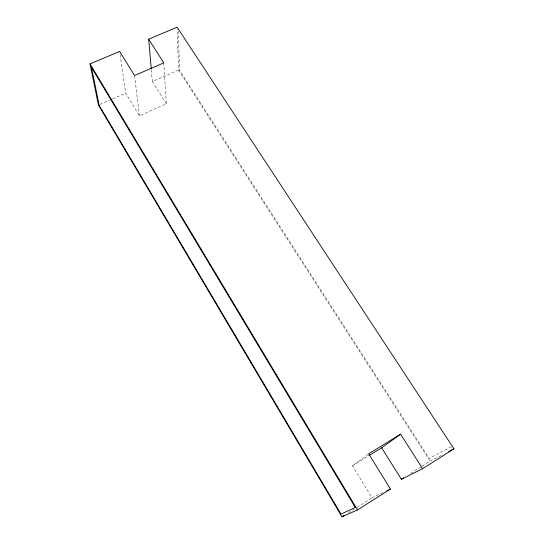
<?xml version="1.0" encoding="UTF-8"?>
<svg xmlns="http://www.w3.org/2000/svg" width="544" height="544" viewBox="0 0 544 544"><rect width="100%" height="100%" fill="white"/><g stroke="black" fill="none" stroke-linecap="round" stroke-linejoin="round"><path stroke-width="0.41" stroke-dasharray="2.72 2.04" d="M383.078 492.558L372.008 497.821L352.492 465.759L368.655 453.818M348.425 512.734L354.144 509.116M357 507.307L372.008 497.821M410.666 473.362L421.423 466.562M422.144 466.106L430.032 461.115L442.748 454.58M352.492 465.759L368.138 456.124M451.411 446.706L429.243 458.395L179.561 70.353L178.31 31.314M120.129 54.76L125.65 93.16L139.441 115.811L166.314 103.795L163.778 62.886M100.001 104.366L111.663 99.273M112.438 98.933L125.65 93.16M166.314 103.795L152.347 81.491L178.554 70.04L177.16 28.88M178.554 70.04L430.032 461.115M134.558 75.521L139.441 115.811M151.314 69.646L152.347 81.491"/><path stroke-width="0.82" d="M368.846 455.688L381.65 447.807L400.595 434.18L422.606 468.683L453.968 448.814L177.099 27.2L148.662 39.188L151.246 68.802M148.662 39.188L163.778 62.886L134.558 75.521L119.646 51.422L90.032 63.906L98.45 105.046L341.992 516.8L357.496 509.939L390.456 489.056L368.655 453.818L400.595 434.18M341.992 516.8L344.141 515.447M381.65 447.807L401.343 479.264L403.492 477.904M448.732 451.506L453.968 448.814M401.343 479.264L422.606 468.683M386.77 490.81L390.456 489.056M90.032 63.906L357.496 509.939M355.293 507.464L340.993 514.1L99.198 105.495L91.426 67.211L355.293 507.464"/></g></svg>
